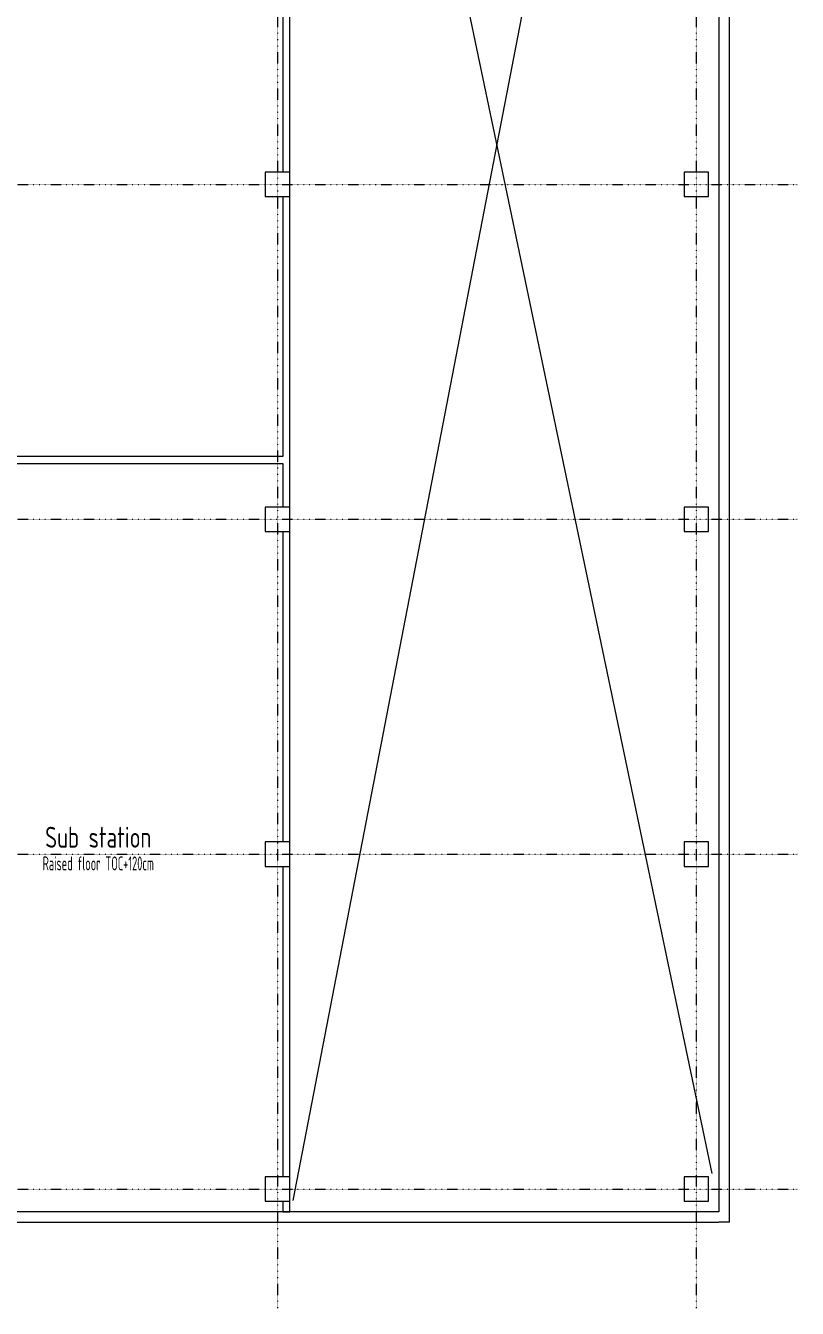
# Model space of a CAD drawing. Extents: x -186874 to 85479, y 4933 to 73531.
# Drawn here: x -147597 to -125485, y 5206 to 41977 of the extents above; entities that cross this region are included whole.
import ezdxf
from ezdxf.enums import TextEntityAlignment as Align

# ---------------------------------------------------------------- set-up
doc = ezdxf.new("R2010")
doc.units = 0
doc.header["$LTSCALE"] = 5
doc.linetypes.add('CUP- L20$0$JJP_三點線', pattern=[0.9, 0.3, -0.15, 0, -0.15, 0, -0.15, 0, -0.15])
for name, color, linetype in [('CUP- L20$0$A-OBJE-2D.Newcub', 252, 'Continuous'), ('CUP- L20$0$A-WALL-EX.Newcub', 252, 'Continuous'), ('CUP- L20$0$A-WALL-IN.Newcub', 252, 'Continuous'), ('CUP- L20$0$S-COL.Newcub', 252, 'Continuous'), ('CUP- L20$0$S-GRID.Newcub', 252, 'Continuous'), ('XCDP20$0$A-CR-TT2', 1, 'Continuous'), ('XCDP20$0$A-CR-TXT', 2, 'Continuous')]:
    doc.layers.add(name, color=color, linetype=linetype)
doc.styles.add('XCDP20$0$AA-TXT', font='isocp.shx', dxfattribs={"width": 0.8, "bigfont": 'china.shx'})

# ---------------------------------------------------------------- blocks, each defined once
blk = doc.blocks.new('XCDP20')
at = {"layer": 'XCDP20$0$A-CR-TT2', "style": 'XCDP20$0$AA-TXT', "width": 0.6}
blk.add_text('Raised floor TOC+120cm', height=400, dxfattribs=at).set_placement((-145516, 17962), align=Align.MIDDLE)
at = {"layer": 'XCDP20$0$A-CR-TXT', "style": 'XCDP20$0$AA-TXT', "width": 0.8}
blk.add_text('Sub station', height=600, dxfattribs=at).set_placement((-145516, 18712), align=Align.MIDDLE)
blk = doc.blocks.new('CUP- L20')
at = {"layer": 'CUP- L20$0$A-OBJE-2D.Newcub', "lineweight": 0}
for p, q in [((-140031, 66896), (-127931, 9075)), ((-139931, 8293), (-128831, 65775))]:
    blk.add_line(p, q, dxfattribs=at)
at = {"layer": 'CUP- L20$0$A-WALL-EX.Newcub', "lineweight": 0, "flags": 128}
for points in [[(-127431, 7674), (-127431, 67174)], [(-127731, 66874), (-127731, 7974)], [(-127731, 7974), (-149458, 7974)], [(-149458, 7674), (-127731, 7674)], [(-127431, 7674), (-127731, 7674)]]:
    blk.add_lwpolyline(points, dxfattribs=at)
at = {"layer": 'CUP- L20$0$A-WALL-IN.Newcub', "lineweight": 0, "flags": 128}
for points in [[(-140231, 46675), (-140231, 37775)], [(-140031, 37775), (-140031, 46675)], [(-140231, 37075), (-140231, 29625)], [(-140031, 28175), (-140031, 37075)], [(-140231, 29625), (-148231, 29625)], [(-148231, 29425), (-140231, 29425)], [(-140231, 29425), (-140231, 28175)], [(-140231, 27475), (-140231, 18575)], [(-140031, 18575), (-140031, 27475)], [(-140231, 17875), (-140231, 8975)], [(-140031, 8975), (-140031, 17875)], [(-140231, 8275), (-140231, 7974)], [(-140031, 7974), (-140031, 8275)], [(-140231, 7974), (-140031, 7974)]]:
    blk.add_lwpolyline(points, dxfattribs=at)
at = {"layer": 'CUP- L20$0$S-COL.Newcub', "lineweight": 0, "flags": 128}
for points in [[(-140731, 37075), (-140031, 37075), (-140031, 37775), (-140731, 37775)], [(-128731, 37075), (-128031, 37075), (-128031, 37775), (-128731, 37775)], [(-140731, 27475), (-140031, 27475), (-140031, 28175), (-140731, 28175)], [(-128731, 27475), (-128031, 27475), (-128031, 28175), (-128731, 28175)], [(-140731, 17875), (-140031, 17875), (-140031, 18575), (-140731, 18575)], [(-128731, 17875), (-128031, 17875), (-128031, 18575), (-128731, 18575)], [(-140731, 8275), (-140031, 8275), (-140031, 8975), (-140731, 8975)], [(-128731, 8275), (-128031, 8275), (-128031, 8975), (-128731, 8975)]]:
    blk.add_lwpolyline(points, close=True, dxfattribs=at)
at = {"layer": 'CUP- L20$0$S-GRID.Newcub', "linetype": 'CUP- L20$0$JJP_三點線', "lineweight": 0}
for p, q in [((-140381, 71521), (-140381, 5216)), ((-128381, 71521), (-128381, 5216)), ((-175821, 37425), (-125495, 37425)), ((-125495, 37425), (-125485, 37425)), ((-175821, 27825), (-125495, 27825)), ((-125495, 27825), (-125485, 27825)), ((-175821, 18225), (-125495, 18225)), ((-125495, 18225), (-125485, 18225)), ((-175821, 8625), (-125495, 8625)), ((-125495, 8625), (-125485, 8625)), ((-140381, 5216), (-140381, 5206)), ((-128381, 5216), (-128381, 5206))]:
    blk.add_line(p, q, dxfattribs=at)
blk.add_blockref('XCDP20', (0, 0))

msp = doc.modelspace()

# ---------------------------------------------------------------- block references
msp.add_blockref('CUP- L20', (0, 0))

doc.saveas('drawing.dxf')
